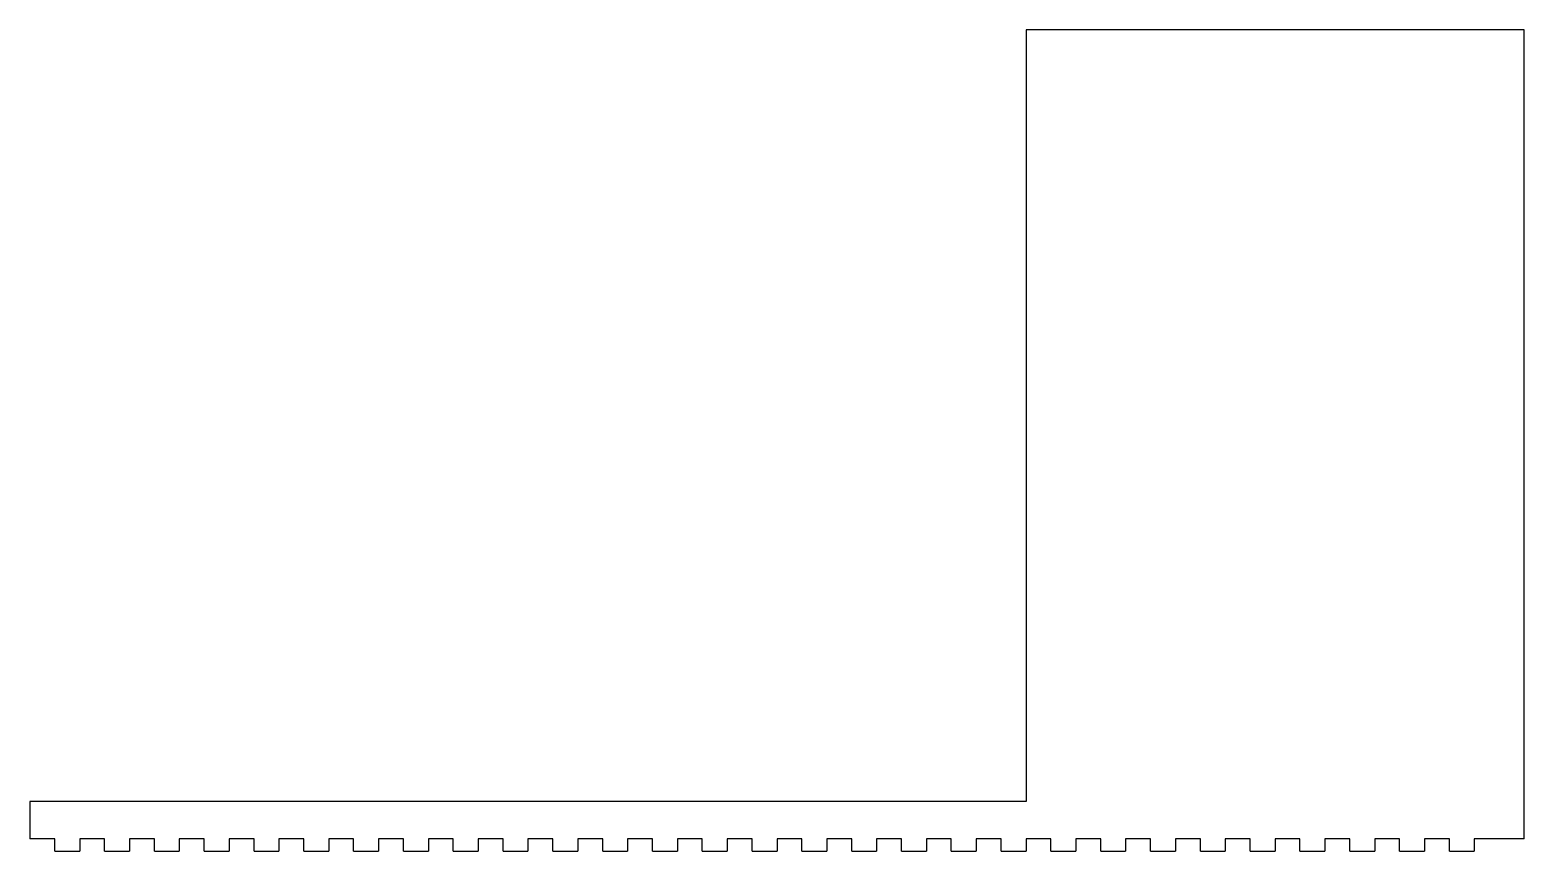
# Model space of a CAD drawing. Header units: millimetres. Extents: x 0 to 600, y 0 to 330.
import ezdxf

# ---------------------------------------------------------------- set-up
doc = ezdxf.new("R2010")
doc.units = ezdxf.units.MM

msp = doc.modelspace()

# ---------------------------------------------------------------- linework, layer by layer
at = {"color": 7, "linetype": 'Continuous', "lineweight": 25}
for p, q in [((600, 330), (400, 330)), ((400, 330), (400, 20)), ((600, 5), (600, 330)), ((0, 20), (0, 5)), ((400, 20), (0, 20)), ((10, 5), (0, 5)), ((10, 0), (10, 5)), ((10, 0), (20, 0)), ((20, 5), (20, 0)), ((30, 5), (20, 5)), ((30, 0), (30, 5)), ((30, 0), (40, 0)), ((40, 5), (40, 0)), ((50, 5), (40, 5)), ((50, 0), (50, 5)), ((50, 0), (60, 0)), ((60, 5), (60, 0)), ((70, 5), (60, 5)), ((70, 0), (70, 5)), ((70, 0), (80, 0)), ((80, 5), (80, 0)), ((90, 5), (80, 5)), ((90, 0), (90, 5)), ((90, 0), (100, 0)), ((100, 5), (100, 0)), ((110, 5), (100, 5)), ((110, 0), (110, 5)), ((110, 0), (120, 0)), ((120, 5), (120, 0)), ((130, 5), (120, 5)), ((130, 0), (130, 5)), ((130, 0), (140, 0)), ((140, 5), (140, 0)), ((150, 5), (140, 5)), ((150, 0), (150, 5)), ((150, 0), (160, 0)), ((160, 5), (160, 0)), ((170, 5), (160, 5)), ((170, 0), (170, 5)), ((170, 0), (180, 0)), ((180, 5), (180, 0)), ((190, 5), (180, 5)), ((190, 0), (190, 5)), ((190, 0), (200, 0)), ((200, 5), (200, 0)), ((210, 5), (200, 5)), ((210, 0), (210, 5)), ((210, 0), (220, 0)), ((220, 5), (220, 0)), ((230, 5), (220, 5)), ((230, 0), (230, 5)), ((230, 0), (240, 0)), ((240, 5), (240, 0)), ((250, 5), (240, 5)), ((250, 0), (250, 5)), ((250, 0), (260, 0)), ((260, 5), (260, 0)), ((270, 5), (260, 5)), ((270, 0), (270, 5)), ((270, 0), (280, 0)), ((280, 5), (280, 0)), ((290, 5), (280, 5)), ((290, 0), (290, 5)), ((290, 0), (300, 0)), ((300, 5), (300, 0)), ((310, 5), (300, 5)), ((310, 0), (310, 5)), ((310, 0), (320, 0)), ((320, 5), (320, 0)), ((330, 5), (320, 5)), ((330, 0), (330, 5)), ((330, 0), (340, 0)), ((340, 5), (340, 0)), ((350, 5), (340, 5)), ((350, 0), (350, 5)), ((350, 0), (360, 0)), ((360, 5), (360, 0)), ((370, 5), (360, 5)), ((370, 0), (370, 5)), ((370, 0), (380, 0)), ((380, 5), (380, 0)), ((390, 5), (380, 5)), ((390, 0), (390, 5)), ((390, 0), (400, 0)), ((400, 5), (400, 0)), ((410, 5), (400, 5)), ((410, 0), (410, 5)), ((410, 0), (420, 0)), ((420, 5), (420, 0)), ((430, 5), (420, 5)), ((430, 0), (430, 5)), ((430, 0), (440, 0)), ((440, 5), (440, 0)), ((450, 5), (440, 5)), ((450, 0), (450, 5)), ((450, 0), (460, 0)), ((460, 5), (460, 0)), ((470, 5), (460, 5)), ((470, 0), (470, 5)), ((470, 0), (480, 0)), ((480, 5), (480, 0)), ((490, 5), (480, 5)), ((490, 0), (490, 5)), ((490, 0), (500, 0)), ((500, 5), (500, 0)), ((510, 5), (500, 5)), ((510, 0), (510, 5)), ((510, 0), (520, 0)), ((520, 5), (520, 0)), ((530, 5), (520, 5)), ((530, 0), (530, 5)), ((530, 0), (540, 0)), ((540, 5), (540, 0)), ((550, 5), (540, 5)), ((550, 0), (550, 5)), ((550, 0), (560, 0)), ((560, 5), (560, 0)), ((570, 5), (560, 5)), ((570, 0), (570, 5)), ((570, 0), (580, 0)), ((580, 5), (580, 0)), ((600, 5), (580, 5))]:
    msp.add_line(p, q, dxfattribs=at)

doc.saveas('drawing.dxf')
